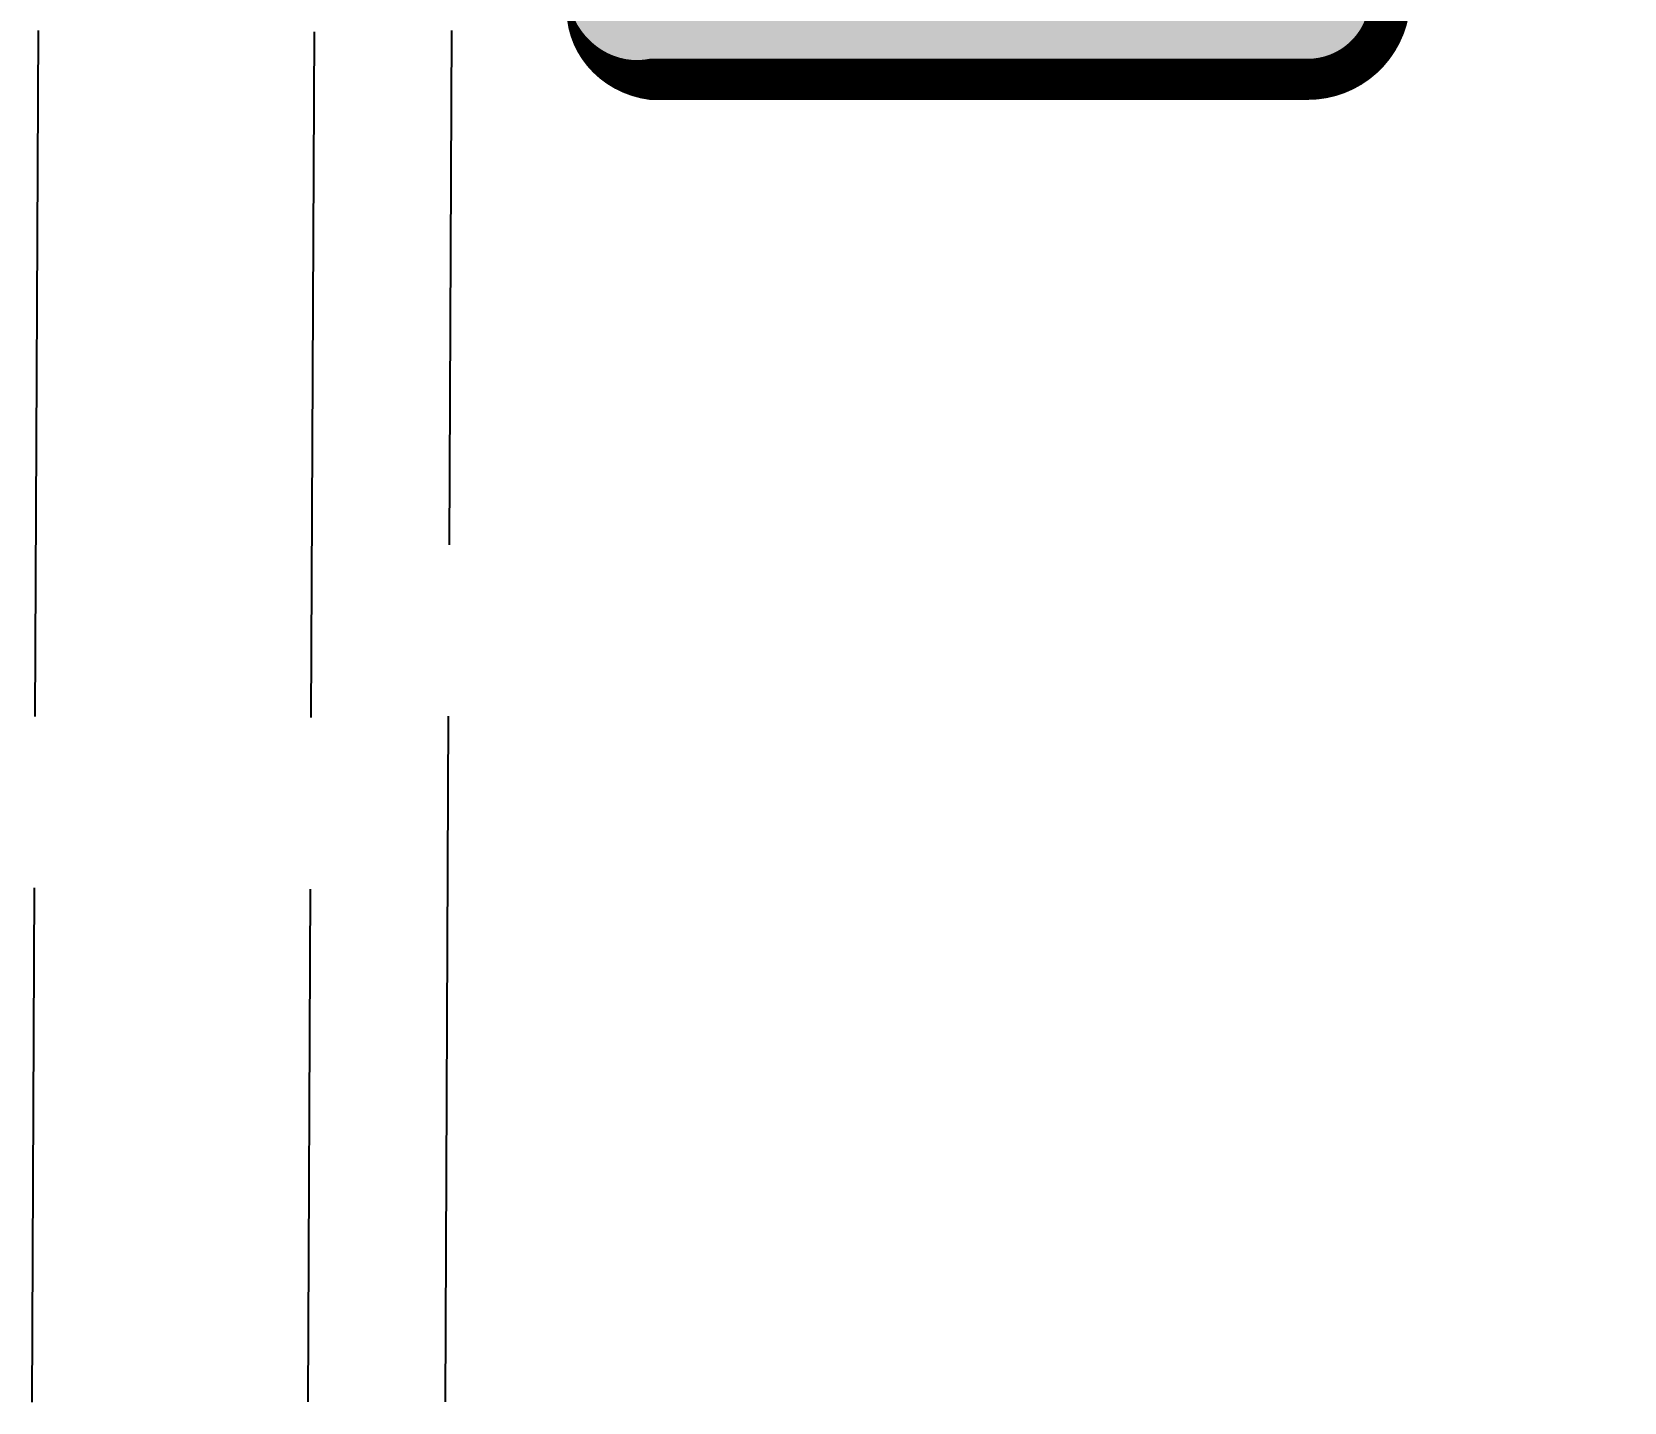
# Model space of a CAD drawing. Extents: x 471563 to 508050, y 6028961 to 6050146.
# Drawn here: x 478720.1 to 478836.2, y 6044131.5 to 6044231.5 of the extents above; entities that cross this region are included whole.
import ezdxf

# ---------------------------------------------------------------- set-up
doc = ezdxf.new("R2010")
doc.units = 0
doc.header["$LTSCALE"] = 5
doc.linetypes.add('foc-UNSURVEYED', pattern=[12.5, 10, -2.5])
doc.layers.add('L-USEC', color=7, linetype='foc-UNSURVEYED')
doc.layers.add('P-TEMP-BLOCKS', color=250, linetype='Continuous')
doc.styles.add('80', font='ARIALN.TTF', dxfattribs={"height": 10})
doc.styles.add('BOLD', font='ARIALNB.TTF')

# ---------------------------------------------------------------- blocks, each defined once
blk = doc.blocks.new('*U92')
h = blk.add_hatch(color=191)
edge = h.paths.add_edge_path()
edge.add_line((-24, -33.18), (24, -33.18))
edge.add_arc((24, -27.18), 6, 270, 360)
edge.add_line((30, -27.18), (30, 12.5))
edge.add_arc((24, 12.5), 6, 0, 90)
edge.add_line((24, 18.5), (-24, 18.5))
edge.add_arc((-24, 12.5), 6, 90, 180)
edge.add_line((-30, 12.5), (-30, -27.18))
edge.add_arc((-24, -27.18), 6, 180, 270)
at = {"flags": 128}
blk.add_lwpolyline([(43.33, 42.39, 0, 7.5, 0), (0, 0, 0, 0, 0)], format="xyseb", dxfattribs=at)
at = {"color": 250, "flags": 128}
blk.add_lwpolyline([(-24, -33.18, 3, 3, 0), (24, -33.18, 3, 3, 0.414214), (30, -27.18, 3, 3, 0), (30, 12.5, 3, 0, 0.414214), (24, 18.5, 0, 0, 0), (-24, 18.5, 0, 0, 0.414214), (-30, 12.5, 0, 0, 0), (-30, -27.18, 0, 3, 0.414214)], format="xyseb", close=True, dxfattribs=at)
at = {"color": 250}
for tag, p, height, style in [('TEMP_AREA_W1_001', (-9.21, 2.24), 12, 'BOLD'), ('ENTER_TEXT_001', (-30.66, -12.47), 9, '80')]:
    blk.add_attdef(tag, p, '', height=height, dxfattribs=dict(at, style=style))

msp = doc.modelspace()

# ---------------------------------------------------------------- linework, layer by layer
at = {"layer": 'L-USEC', "flags": 128}
for points in [[(478720.553, 6044231.55), (478720.096, 6044131.549)], [(478740.67, 6044231.458), (478740.213, 6044131.561)], [(478750.255, 6044131.566), (478750.712, 6044231.567)]]:
    msp.add_lwpolyline(points, dxfattribs=at)

# ---------------------------------------------------------------- block references
at = {"layer": 'P-TEMP-BLOCKS'}
ref = msp.add_blockref('*U92', (478789.138, 6044261.158), dxfattribs=dict(at, xscale=0.9994796499999833, yscale=0.9994796499999833, zscale=0.9994796499999833))
ref.add_attrib('TEMP_AREA_W1_001', 'W4', (478778.973, 6044263.401), dxfattribs={"layer": '0', "color": 250, "height": 11.9938, "style": 'BOLD'})
ref.add_attrib('ENTER_TEXT_001', '(10.0x40.0)', (478763.076, 6044248.694), dxfattribs={"layer": '0', "color": 250, "height": 8.99532, "style": '80'})
ref.add_attrib('ENTER_TEXT_002', '= 0.050 ha', (478764.582, 6044233.665), dxfattribs={"layer": '0', "color": 250, "height": 8.9953, "style": '80'})

doc.saveas('drawing.dxf')
